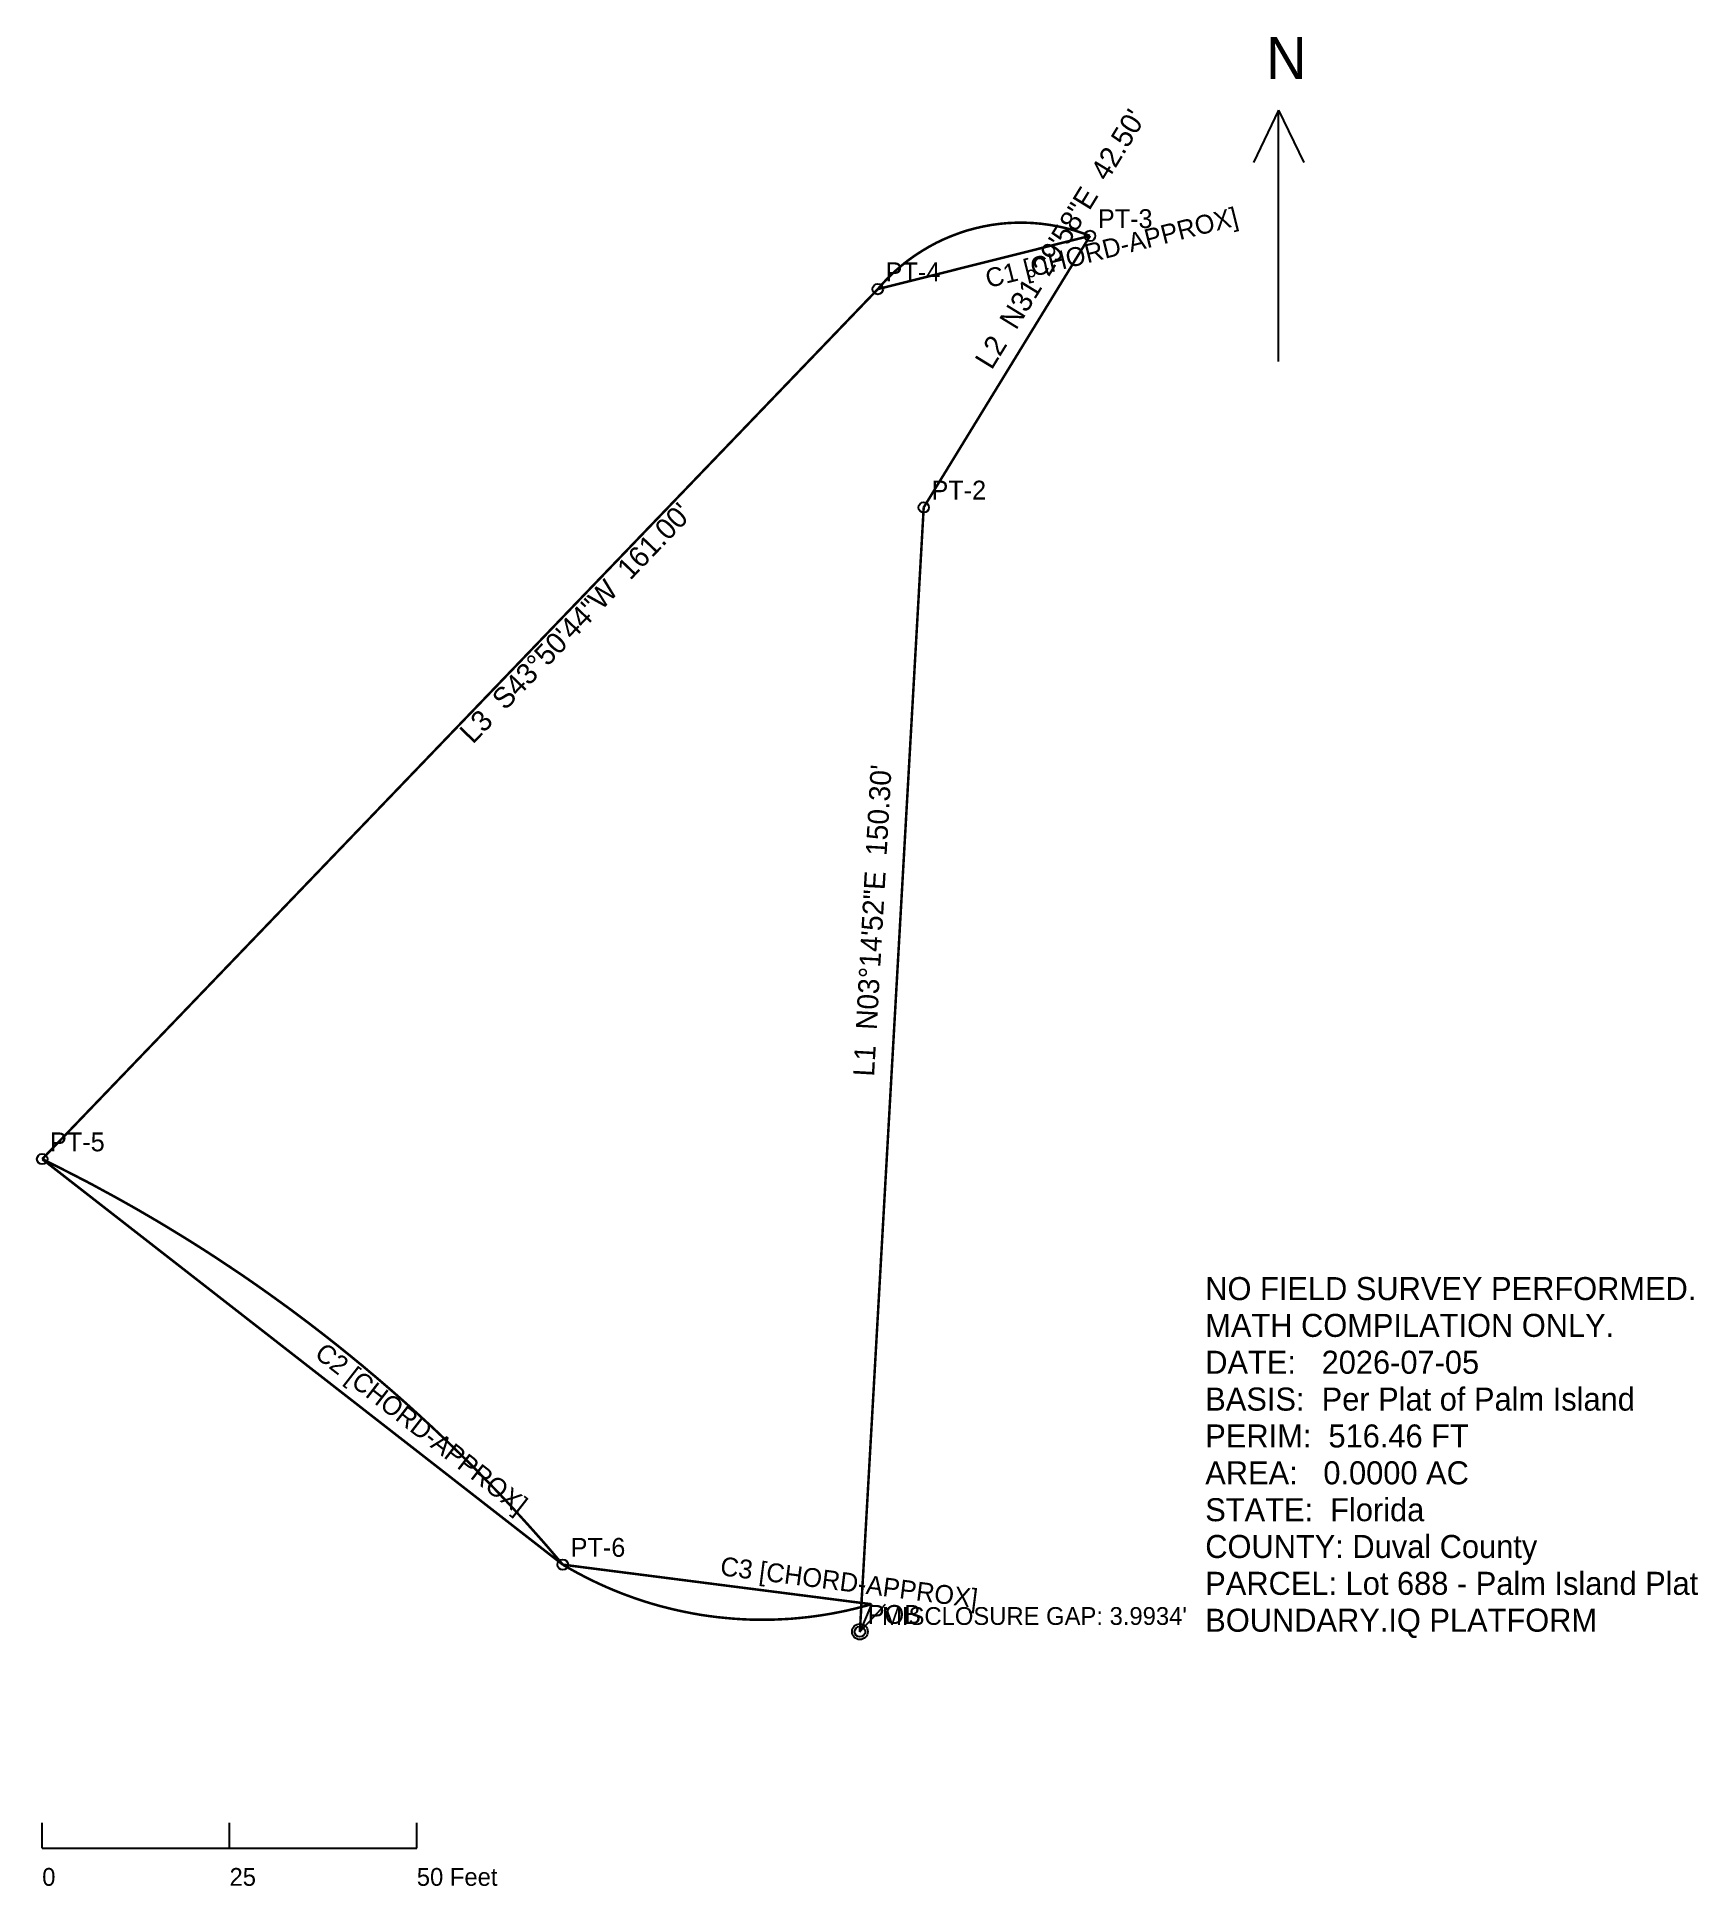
# Model space of a CAD drawing. Extents: x -110 to 112, y -34 to 213.
import ezdxf

# ---------------------------------------------------------------- set-up
doc = ezdxf.new("R2010")
doc.units = 0
doc.linetypes.add('DASHED', pattern=[10, 5, -5])
for name, color, linetype in [('C-PROP-ANNO', 4, 'CONTINUOUS'), ('C-PROP-ERR-LINE', 1, 'DASHED'), ('C-PROP-LINE', 1, 'CONTINUOUS'), ('C-PROP-MISC', 7, 'CONTINUOUS'), ('C-PROP-NODE', 3, 'CONTINUOUS')]:
    doc.layers.add(name, color=color, linetype=linetype)

msp = doc.modelspace()

# ---------------------------------------------------------------- linework, layer by layer
at = {"layer": 'C-PROP-ERR-LINE'}
for p, q in [((0, 0), (0.27, 5.02)), ((0, 0), (3.43, 3.68)), ((1.56, 3.67), (0, 0))]:
    msp.add_line(p, q, dxfattribs=at)
at = {"layer": 'C-PROP-LINE'}
for points in [[(30.72, 186.3, 0.335, 0.335, 0), (29.68, 186.68, 0.335, 0.335, 0), (28.62, 187.03, 0.335, 0.335, 0), (27.54, 187.32, 0.335, 0.335, 0), (26.46, 187.56, 0.335, 0.335, 0), (25.36, 187.76, 0.335, 0.335, 0), (24.25, 187.91, 0.335, 0.335, 0), (23.14, 188.01, 0.335, 0.335, 0), (22.03, 188.06, 0.335, 0.335, 0), (20.92, 188.06, 0.335, 0.335, 0), (19.8, 188.01, 0.335, 0.335, 0), (18.7, 187.91, 0.335, 0.335, 0), (17.59, 187.76, 0.335, 0.335, 0), (16.5, 187.56, 0.335, 0.335, 0), (15.41, 187.31, 0.335, 0.335, 0), (14.33, 187.02, 0.335, 0.335, 0), (13.27, 186.67, 0.335, 0.335, 0), (12.23, 186.28, 0.335, 0.335, 0), (11.21, 185.85, 0.335, 0.335, 0), (10.2, 185.37, 0.335, 0.335, 0), (9.22, 184.84, 0.335, 0.335, 0), (8.26, 184.27, 0.335, 0.335, 0), (7.33, 183.66, 0.335, 0.335, 0), (6.42, 183.01, 0.335, 0.335, 0), (5.55, 182.32, 0.335, 0.335, 0), (4.71, 181.59, 0.335, 0.335, 0), (3.9, 180.83, 0.335, 0.335, 0), (3.13, 180.03, 0.335, 0.335, 0), (2.39, 179.19, 0.335, 0.335, 0)], [(30.72, 186.3, 0.335, 0.335, 0), (2.39, 179.19, 0.335, 0.335, 0)], [(8.52, 150.06, 0.335, 0.335, 0), (30.72, 186.3, 0.335, 0.335, 0)], [(2.39, 179.19, 0.335, 0.335, 0), (-109.14, 63.08, 0.335, 0.335, 0)], [(0, 0, 0.335, 0.335, 0), (8.52, 150.06, 0.335, 0.335, 0)], [(-39.65, 8.95, 0.335, 0.335, 0), (-40.37, 9.8, 0.335, 0.335, 0), (-41.09, 10.64, 0.335, 0.335, 0), (-41.81, 11.48, 0.335, 0.335, 0), (-42.54, 12.31, 0.335, 0.335, 0), (-43.28, 13.14, 0.335, 0.335, 0), (-44.02, 13.97, 0.335, 0.335, 0), (-44.76, 14.79, 0.335, 0.335, 0), (-45.51, 15.61, 0.335, 0.335, 0), (-46.26, 16.43, 0.335, 0.335, 0), (-47.02, 17.24, 0.335, 0.335, 0), (-47.78, 18.05, 0.335, 0.335, 0), (-48.54, 18.85, 0.335, 0.335, 0), (-49.31, 19.65, 0.335, 0.335, 0), (-50.08, 20.44, 0.335, 0.335, 0), (-50.86, 21.24, 0.335, 0.335, 0), (-51.64, 22.02, 0.335, 0.335, 0), (-52.43, 22.81, 0.335, 0.335, 0), (-53.22, 23.59, 0.335, 0.335, 0), (-54.01, 24.36, 0.335, 0.335, 0), (-54.81, 25.13, 0.335, 0.335, 0), (-55.61, 25.9, 0.335, 0.335, 0), (-56.41, 26.66, 0.335, 0.335, 0), (-57.22, 27.42, 0.335, 0.335, 0), (-58.04, 28.17, 0.335, 0.335, 0), (-58.85, 28.92, 0.335, 0.335, 0), (-59.68, 29.67, 0.335, 0.335, 0), (-60.5, 30.41, 0.335, 0.335, 0), (-61.33, 31.15, 0.335, 0.335, 0), (-62.16, 31.88, 0.335, 0.335, 0), (-63, 32.61, 0.335, 0.335, 0), (-63.84, 33.33, 0.335, 0.335, 0), (-64.68, 34.05, 0.335, 0.335, 0), (-65.53, 34.76, 0.335, 0.335, 0), (-66.38, 35.48, 0.335, 0.335, 0), (-67.24, 36.18, 0.335, 0.335, 0), (-68.09, 36.88, 0.335, 0.335, 0), (-68.96, 37.58, 0.335, 0.335, 0), (-69.82, 38.27, 0.335, 0.335, 0), (-70.69, 38.96, 0.335, 0.335, 0), (-71.57, 39.65, 0.335, 0.335, 0), (-72.44, 40.32, 0.335, 0.335, 0), (-73.32, 41, 0.335, 0.335, 0), (-74.21, 41.67, 0.335, 0.335, 0), (-75.09, 42.33, 0.335, 0.335, 0), (-75.98, 43, 0.335, 0.335, 0), (-76.88, 43.65, 0.335, 0.335, 0), (-77.78, 44.3, 0.335, 0.335, 0), (-78.68, 44.95, 0.335, 0.335, 0), (-79.58, 45.59, 0.335, 0.335, 0), (-80.49, 46.23, 0.335, 0.335, 0), (-81.4, 46.86, 0.335, 0.335, 0), (-82.31, 47.49, 0.335, 0.335, 0), (-83.23, 48.11, 0.335, 0.335, 0), (-84.15, 48.73, 0.335, 0.335, 0), (-85.08, 49.34, 0.335, 0.335, 0), (-86, 49.95, 0.335, 0.335, 0), (-86.93, 50.56, 0.335, 0.335, 0), (-87.87, 51.16, 0.335, 0.335, 0), (-88.8, 51.75, 0.335, 0.335, 0), (-89.74, 52.34, 0.335, 0.335, 0), (-90.68, 52.92, 0.335, 0.335, 0), (-91.63, 53.5, 0.335, 0.335, 0), (-92.58, 54.08, 0.335, 0.335, 0), (-93.53, 54.65, 0.335, 0.335, 0), (-94.48, 55.21, 0.335, 0.335, 0), (-95.44, 55.77, 0.335, 0.335, 0), (-96.4, 56.33, 0.335, 0.335, 0), (-97.37, 56.88, 0.335, 0.335, 0), (-98.33, 57.42, 0.335, 0.335, 0), (-99.3, 57.96, 0.335, 0.335, 0), (-100.27, 58.49, 0.335, 0.335, 0), (-101.25, 59.02, 0.335, 0.335, 0), (-102.22, 59.55, 0.335, 0.335, 0), (-103.2, 60.07, 0.335, 0.335, 0), (-104.19, 60.58, 0.335, 0.335, 0), (-105.17, 61.09, 0.335, 0.335, 0), (-106.16, 61.59, 0.335, 0.335, 0), (-107.15, 62.09, 0.335, 0.335, 0), (-108.14, 62.59, 0.335, 0.335, 0), (-109.14, 63.08, 0.335, 0.335, 0)], [(-109.14, 63.08, 0.335, 0.335, 0), (-39.65, 8.95, 0.335, 0.335, 0)], [(-39.65, 8.95, 0.335, 0.335, 0), (-38.7, 8.4, 0.335, 0.335, 0), (-37.74, 7.87, 0.335, 0.335, 0), (-36.77, 7.36, 0.335, 0.335, 0), (-35.8, 6.87, 0.335, 0.335, 0), (-34.81, 6.4, 0.335, 0.335, 0), (-33.81, 5.95, 0.335, 0.335, 0), (-32.8, 5.52, 0.335, 0.335, 0), (-31.78, 5.11, 0.335, 0.335, 0), (-30.75, 4.73, 0.335, 0.335, 0), (-29.72, 4.36, 0.335, 0.335, 0), (-28.68, 4.02, 0.335, 0.335, 0), (-27.63, 3.7, 0.335, 0.335, 0), (-26.57, 3.4, 0.335, 0.335, 0), (-25.51, 3.13, 0.335, 0.335, 0), (-24.45, 2.88, 0.335, 0.335, 0), (-23.38, 2.65, 0.335, 0.335, 0), (-22.3, 2.44, 0.335, 0.335, 0), (-21.22, 2.25, 0.335, 0.335, 0), (-20.14, 2.09, 0.335, 0.335, 0), (-19.05, 1.95, 0.335, 0.335, 0), (-17.96, 1.84, 0.335, 0.335, 0), (-16.87, 1.74, 0.335, 0.335, 0), (-15.77, 1.67, 0.335, 0.335, 0), (-14.68, 1.62, 0.335, 0.335, 0), (-13.58, 1.6, 0.335, 0.335, 0), (-12.49, 1.6, 0.335, 0.335, 0), (-11.39, 1.62, 0.335, 0.335, 0), (-10.3, 1.67, 0.335, 0.335, 0), (-9.2, 1.73, 0.335, 0.335, 0), (-8.11, 1.83, 0.335, 0.335, 0), (-7.02, 1.94, 0.335, 0.335, 0), (-5.93, 2.08, 0.335, 0.335, 0), (-4.85, 2.24, 0.335, 0.335, 0), (-3.77, 2.42, 0.335, 0.335, 0), (-2.69, 2.63, 0.335, 0.335, 0), (-1.62, 2.85, 0.335, 0.335, 0), (-0.55, 3.11, 0.335, 0.335, 0), (0.51, 3.38, 0.335, 0.335, 0), (1.56, 3.67, 0.335, 0.335, 0)], [(-39.65, 8.95, 0.335, 0.335, 0), (1.56, 3.67, 0.335, 0.335, 0)]]:
    msp.add_lwpolyline(points, format="xyseb", dxfattribs=at)
at = {"layer": 'C-PROP-MISC'}
for p, q in [((55.88, 203.06), (52.53, 196.08)), ((55.88, 169.53), (55.88, 203.06)), ((55.88, 203.06), (59.24, 196.08)), ((-109.14, -28.88), (-109.14, -25.52)), ((-84.14, -28.88), (-84.14, -25.52)), ((-59.14, -28.88), (-59.14, -25.52)), ((-109.14, -28.88), (-59.14, -28.88))]:
    msp.add_line(p, q, dxfattribs=at)
at = {"layer": 'C-PROP-NODE'}
for centre, radius in [((30.72, 186.3), 0.699), ((2.39, 179.19), 0.699), ((8.52, 150.06), 0.699), ((-109.14, 63.08), 0.699), ((-39.65, 8.95), 0.699), ((0, 0), 1.05), ((0, 0), 0.699)]:
    msp.add_circle(centre, radius, dxfattribs=at)

# ---------------------------------------------------------------- texts
at = {"layer": 'C-PROP-ANNO'}
for s, height, rotation, p in [('L2  N31%%d29\'58"E  42.50\'', 2.7944, 58.5006, (17.59, 168.3)), ('C1 [CHORD-APPROX]', 2.515, 14.0794, (17.13, 179.32)), ('L3  S43%%d50\'44"W  161.00\'', 2.7944, 46.1544, (-51.66, 118.37)), ('L1  N03%%d14\'52"E  150.30\'', 2.7944, 86.7522, (1.89, 74.05)), ('C2 [CHORD-APPROX]', 2.515, -37.9133, (-72.93, 36.77)), ('C3 [CHORD-APPROX]', 2.515, -7.2989, (-18.74, 7.55))]:
    msp.add_text(s, height=height, rotation=rotation, dxfattribs=at).set_placement(p)
msp.add_text("MISCLOSURE GAP: 3.9934'", height=2.3753, dxfattribs=at).set_placement((2.97, 0.91))
at = {"layer": 'C-PROP-MISC'}
for s, height, p in [('N', 5.59, (54.21, 207.25)), ('NO FIELD SURVEY PERFORMED.', 3.0739, (46.1, 44.26)), ('MATH COMPILATION ONLY.', 3.0739, (46.1, 39.35)), ('DATE:   2026-07-05', 3.0739, (46.1, 34.43)), ('BASIS:  Per Plat of Palm Island', 3.0739, (46.1, 29.51)), ('PERIM:  516.46 FT', 3.0739, (46.1, 24.59)), ('AREA:   0.0000 AC', 3.0739, (46.1, 19.67)), ('STATE:  Florida', 3.0739, (46.1, 14.75)), ('COUNTY: Duval County', 3.0739, (46.1, 9.84)), ('PARCEL: Lot 688 - Palm Island Plat', 3.0739, (46.1, 4.92)), ('BOUNDARY.IQ PLATFORM', 3.0739, (46.1, 0)), ('0', 2.38, (-109.14, -33.91)), ('25', 2.375, (-84.14, -33.91)), ('50 Feet', 2.375, (-59.14, -33.91))]:
    msp.add_text(s, height=height, dxfattribs=at).set_placement(p)
at = {"layer": 'C-PROP-NODE'}
for s, p in [('PT-3', (31.77, 187.34)), ('PT-4', (3.44, 180.24)), ('PT-2', (9.56, 151.11)), ('PT-5', (-108.09, 64.12)), ('PT-6', (-38.6, 10)), ('POB', (1.05, 1.05))]:
    msp.add_text(s, height=2.515, dxfattribs=at).set_placement(p)

doc.saveas('drawing.dxf')
